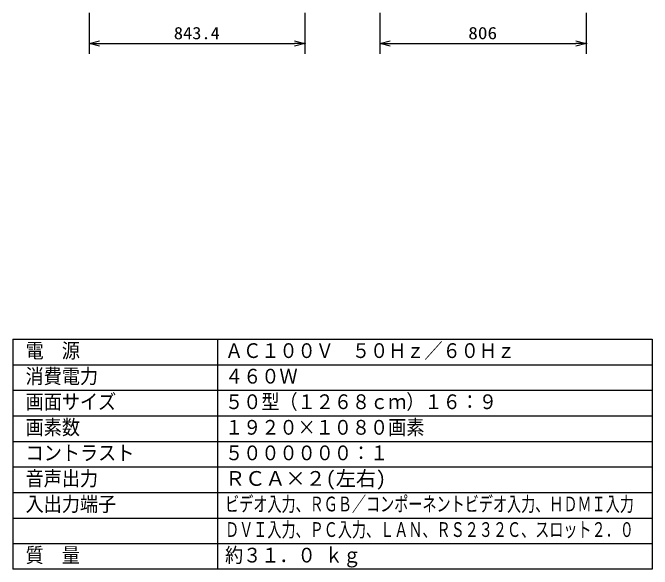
# Model space of a CAD drawing. Units: millimetres, scale not verified. Extents: x -62 to 62, y -116 to 117.
# Drawn here: x -62.5 to 62.5, y -116.5 to -7.7 of the extents above; entities that cross this region are included whole.
import ezdxf
from ezdxf.enums import TextEntityAlignment as Align

# ---------------------------------------------------------------- set-up
doc = ezdxf.new("R2010")
doc.units = ezdxf.units.MM
doc.header["$LTSCALE"] = 0.392256
doc.header["$PDMODE"] = 32
doc.header["$PDSIZE"] = 0.196
for name, color, linetype in [('0-0_MOJI1', 2, 'Continuous'), ('0-3_KIJUN', 7, 'Continuous'), ('0-4_WAKU', 3, 'Continuous'), ('0-5_DEFPOINTS', 7, 'Continuous')]:
    doc.layers.add(name, color=color, linetype=linetype)
doc.styles.add('ＭＳ ゴシック', font='')
doc.styles.get('ＭＳ ゴシック').set_extended_font_data('MS Gothic')

# ---------------------------------------------------------------- blocks, each defined once
blk = doc.blocks.new('_OPEN30')
at = {"layer": '0-3_KIJUN'}
blk.add_line((0, 0), (-1, 0), dxfattribs=at)
blk.add_lwpolyline([(-1, 0.2679), (0, 0), (-1, -0.2679)], dxfattribs=at)

msp = doc.modelspace()

# ---------------------------------------------------------------- linework, layer by layer
at = {"layer": '0-4_WAKU'}
for p, q in [((-47.5785, -7.6684), (-47.5785, -15.6684)), ((-5.4085, -7.6684), (-5.4085, -15.6684)), ((9.2752, -7.6684), (9.2752, -15.6684)), ((49.5752, -7.6684), (49.5752, -15.6684)), ((-45.5785, -13.6684), (-7.4085, -13.6684)), ((11.2752, -13.6684), (47.5752, -13.6684))]:
    msp.add_line(p, q, dxfattribs=at)
at = {"layer": '0-4_WAKU', "color": 4}
for p, q in [((-62.5, -71.5), (-62.5, -116.5)), ((-62.5, -71.5), (62.5, -71.5)), ((-22.5, -71.5), (-22.5, -116.5)), ((62.5, -71.5), (62.5, -116.5)), ((62.5, -116.5), (-62.5, -116.5))]:
    msp.add_line(p, q, dxfattribs=at)
at = {"layer": '0-4_WAKU', "color": 1}
for p, q in [((-62.5, -76.5), (62.5, -76.5)), ((-62.5, -81.5), (62.5, -81.5)), ((-62.5, -86.5), (62.5, -86.5)), ((-62.5, -91.5), (62.5, -91.5)), ((-62.5, -96.5), (62.5, -96.5)), ((-62.5, -101.5), (62.5, -101.5)), ((-62.5, -106.5), (62.5, -106.5)), ((-62.5, -111.5), (62.5, -111.5))]:
    msp.add_line(p, q, dxfattribs=at)
at = {"layer": '0-5_DEFPOINTS'}
for p in [(-5.4085, -13.6684), (49.5752, -13.6684)]:
    msp.add_point(p, dxfattribs=at)

# ---------------------------------------------------------------- block references
at = {"layer": '0-4_WAKU', "xscale": 2, "yscale": 2, "rotation": 180}
for p in [(-47.5785, -13.6684), (9.2752, -13.6684)]:
    msp.add_blockref('_OPEN30', p, dxfattribs=at)
at = {"layer": '0-4_WAKU', "xscale": 2, "yscale": 2}
for p in [(-5.4085, -13.6684), (49.5752, -13.6684)]:
    msp.add_blockref('_OPEN30', p, dxfattribs=at)

# ---------------------------------------------------------------- texts
at = {"layer": '0-0_MOJI1', "style": 'ＭＳ ゴシック'}
for s, height, width, p in [('電  源', 2.886, 0.9, (-60, -76.0551)), ('ＡＣ１００Ｖ\u3000５０Ｈｚ／６０Ｈｚ', 2.887, 0.9, (-21, -76.0551)), ('消費電力', 2.887, 0.9, (-60, -81.0551)), ('４６０Ｗ', 2.887, 0.9, (-21, -81.0551)), ('画面サイズ', 2.887, 0.9, (-60, -86.0551)), ('５０型（１２６８ｃｍ）１６：９', 2.887, 0.9, (-21, -86.0551)), ('画素数', 2.887, 0.9, (-60, -91.0551)), ('１９２０×１０８０画素', 2.887, 0.9, (-21, -91.0551)), ('コントラスト', 2.887, 0.9, (-60, -96.0551)), ('５００００００：１', 2.887, 0.9, (-21, -96.0551)), ('音声出力', 2.887, 0.9, (-60, -101.0551)), ('入出力端子', 2.887, 0.9, (-60, -106.0551)), ('ビデオ入力、ＲＧＢ／コンポーネントビデオ入力、ＨＤＭＩ入力', 2.886, 0.7, (-21, -106.0551)), ('ＤＶＩ入力、ＰＣ入力、ＬＡＮ、ＲＳ２３２Ｃ、スロット２．０', 2.886, 0.7, (-21, -111.0551)), ('質\u3000量', 2.887, 0.9, (-60, -116.0551)), ('約３１．０ ｋｇ', 2.887, 0.9, (-21, -116.0551))]:
    msp.add_text(s, height=height, dxfattribs=dict(at, width=width)).set_placement(p, align=Align.BOTTOM_LEFT)
msp.add_text('ＲＣＡ×２(左右)', height=2.886, dxfattribs=at).set_placement((-21, -101.0551), align=Align.BOTTOM_LEFT)
at = {"layer": '0-4_WAKU', "style": 'ＭＳ ゴシック'}
for s, width, p in [('843.4', 1.1, (-31.0211, -13.5589)), ('806', 1.15, (26.538, -13.5589))]:
    msp.add_text(s, height=2.404, dxfattribs=dict(at, width=width)).set_placement(p, align=Align.BOTTOM_LEFT)

doc.saveas('drawing.dxf')
